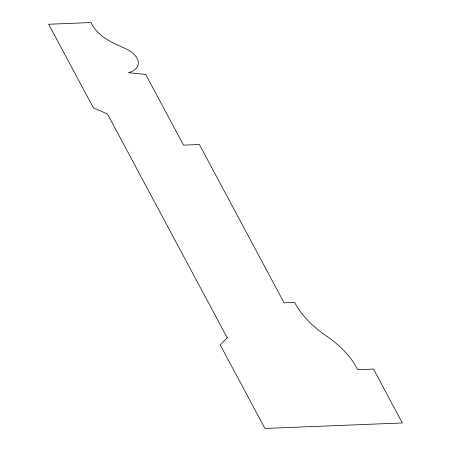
<?xml version="1.0" encoding="UTF-8"?>
<svg xmlns="http://www.w3.org/2000/svg" width="451" height="451" viewBox="0 0 451 451"><rect width="100%" height="100%" fill="white"/><g stroke="black" fill="none" stroke-linecap="round" stroke-linejoin="round"><path stroke-width="0.68" d="M227.231 337.799L220.263 344.959L264.934 428.45L402.337 422.953L373.501 369.059L357.649 369.696A112.519 63.247 13.3 0 0 327.138 336.485A115.152 64.724 13.3 0 1 294.65 302.395L284.085 302.818L199.376 144.506L183.518 145.137L145.673 74.404L128.541 72.656A24.337 13.677 13.3 0 0 125.051 48.375L116.228 44.423A49.396 27.765 13.3 0 1 92.664 25.701L90.939 22.55L48.663 24.241L93.334 107.733L107.507 114.047L227.231 337.799"/></g></svg>
